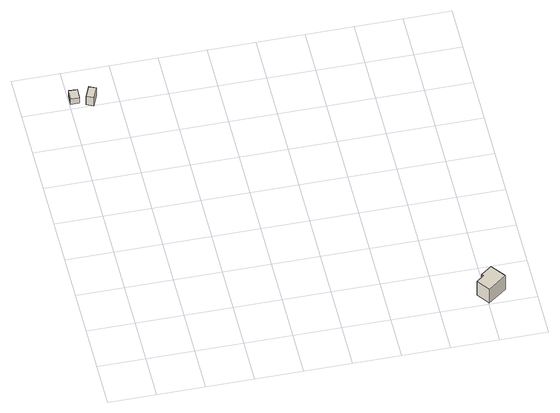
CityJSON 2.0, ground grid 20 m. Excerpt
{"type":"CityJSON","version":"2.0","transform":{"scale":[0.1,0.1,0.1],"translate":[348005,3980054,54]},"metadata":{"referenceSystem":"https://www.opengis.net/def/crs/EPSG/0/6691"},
"CityObjects":{
"building1":{"type":"Building","attributes":{"measuredHeight":3},"geometry":[{"type":"Solid","lod":"1","boundaries":[[[[0,1,2,3]],[[2,4,5,3]],[[1,6,4,2]],[[0,7,6,1]],[[3,5,7,0]],[[4,6,7,5]]]]}]},
"building2":{"type":"Building","attributes":{"measuredHeight":4.8},"geometry":[{"type":"Solid","lod":"1","boundaries":[[[[8,9,10,11]],[[10,12,13,11]],[[9,14,12,10]],[[8,15,14,9]],[[11,13,15,8]],[[12,14,15,13]]]]}]},
"building3":{"type":"Building","attributes":{"measuredHeight":8.9},"geometry":[{"type":"Solid","lod":"1","boundaries":[[[[16,17,18,19,20,21]],[[20,22,23,21]],[[19,24,22,20]],[[18,25,24,19]],[[17,26,25,18]],[[16,27,26,17]],[[21,23,27,16]],[[22,24,25,26,27,23]]]]}]}
},
"vertices":[
[41,1470,8],[38,1423,8],[2,1425,8],[5,1472,8],[2,1425,38],[5,1472,38],[38,1423,38],[41,1470,38],
[115,1449,5],[93,1399,5],[64,1412,5],[85,1462,5],[64,1412,53],[85,1462,53],[93,1399,53],[115,1449,53],
[1361,55,9],[1395,81,9],[1388,89,9],[1434,124,9],[1480,62,9],[1401,2,9],[1480,62,88],[1401,2,88],[1434,124,88],[1388,89,88],[1395,81,88],[1361,55,88]
]}
